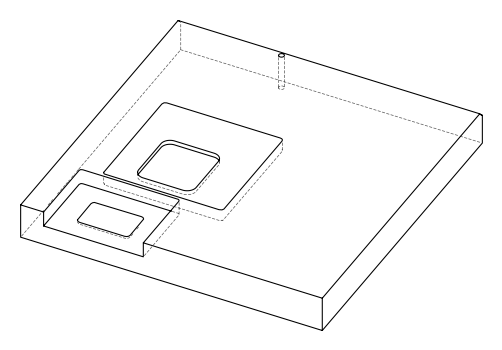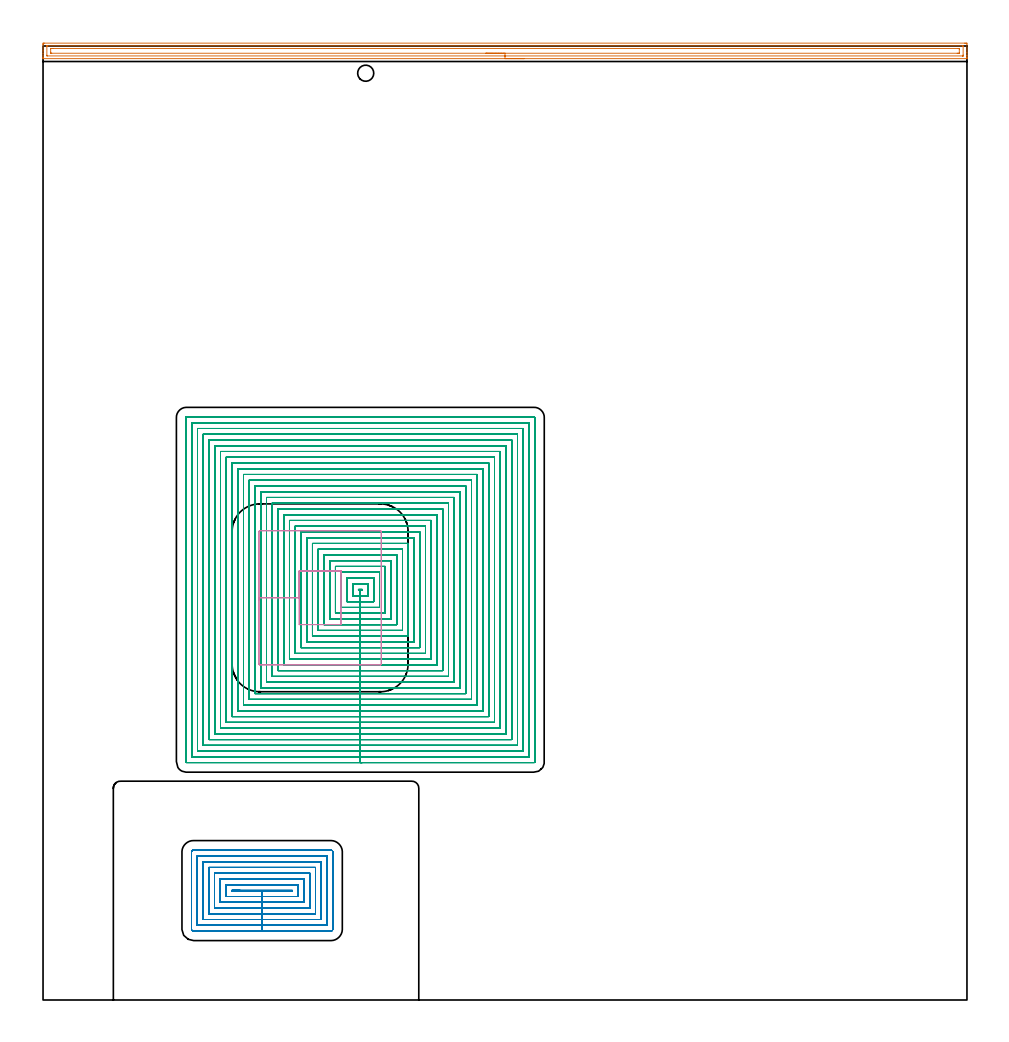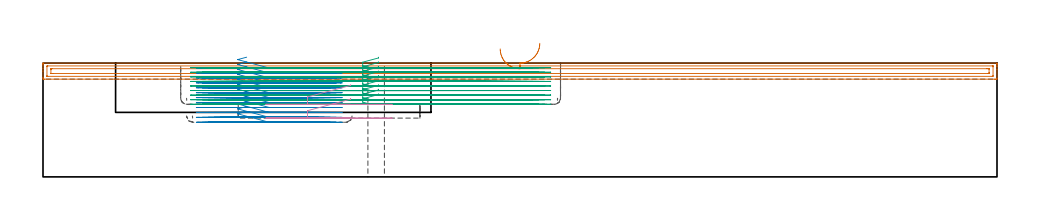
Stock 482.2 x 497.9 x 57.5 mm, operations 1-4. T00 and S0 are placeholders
(PLAN: 7 operations, 5 tool changes, 462 min)
(1 AREA_MILL | FG_CHAMFER_SURFACE | UGT0205_001 | 11.8 min | 15819 mm3)
(2 MILL_RECTANGULAR_POCKET | POCKET_RECTANGULAR_STRAIGHT | UGT0201_089 | Follow Part, ap 2.5, ae 75% | 29.92 min | 129161 mm3)
(3 MILL_RECTANGULAR_POCKET_1 | POCKET_RECTANGULAR_STRAIGHT_1 | UGT0201_089 | Follow Part, ap 2.5, ae 75% | 206.11 min | 758154 mm3)
(4 MILL_RECTANGULAR_POCKET_2 | POCKET_RECTANGULAR_STRAIGHT_2 | UGT0201_006 | Follow Part, ap 7, ae 75% | 1.87 min | 61788 mm3)
(5 MILL_SLOT | SLOT_PARTIAL_RECTANGULAR | NXT0201_008 | Follow Part, ap 1.5, ae 75% | 212.05 min | 345156 mm3)
(6 SPOT_DRILL | STEP1HOLE | NXT0321_9005460120000 | 0.03 min | 25 mm3)
(7 DRILL_THROUGH_HOLE_INTO_CENTER | STEP1HOLE | NXT0301_055 | 0.25 min | 3158 mm3)
(TOOL UGT0205_001 | Chamfer Mill 20 x 3 x 45 deg. | D20 FL50 Z2)
(TOOL UGT0201_089 | End mill 10 mm | D10 R3 FL22 Z4)
(TOOL UGT0201_006 | End Mill 28 mm | D28 FL25 Z2)
(TOOL NXT0201_008 | ENDMILL 6mm [2P460-0600-NA 1630] | D6 FL26 Z6)
(TOOL NXT0321_9005460120000 | NC Spot Drill, 142deg, 12mm, Carbide, Uncoated | D12 PA142 FL30 Z2)
(TOOL NXT0301_055 | Carbide Drill 8.4mm [860.1-0840-042A1-MM 2214] | D8.4 PA140 FL61 Z2)
(OP 1 AREA_MILL)
G17 G21 G94 G90
T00 M6
G54
G17 G0 G90 X251.1 Y491.3 S1061 M3
G43 Z67.5 H0
G94 G1 X251.062 Z66.628 F250.
X250.948 Z65.763
X250.759 Z64.912
X250.497 Z64.08
X250.163 Z63.274
X249.76 Z62.5
X249.292 Z61.764
X248.76 Z61.072
X248.171 Z60.429
X247.528 Z59.84
X246.836 Z59.308
X246.1 Z58.84
X245.326 Z58.437
X244.52 Z58.103
X243.688 Z57.841
X242.836 Z57.652
X241.972 Z57.538
X241.1 Z57.5
X0.179
X0.01 Y491.303 Z57.488
X0.007 Y491.325 Z57.466
X0. Y491.708 Z57.092
Y491.982 Z56.817
Y492.694 Z56.102
Y493.935 Z54.862
Y495.348 Z53.448
Y498.627 Z50.17
X0.003 Y498.892 Z49.905
X0.009 Y499.392 Z49.406
X0.119 Y499.395 Z49.403
X0.626 Y499.4 Z49.4
X481.061
X481.574 Y499.399 Z49.401
X482.081 Y499.395 Z49.403
X482.191 Y499.392 Z49.406
X482.2 Y498.892 Z49.905
Y494.465 Z54.33
Y493.049 Z55.747
Y492.694 Z56.102
Y491.982 Z56.817
Y491.708 Z57.092
X482.193 Y491.325 Z57.466
X482.19 Y491.303 Z57.488
X482.021 Y491.3 Z57.5
X241.1
Y492.714 Z56.086
X2.393 Y492.715 Z56.085
X2.01 Y492.731 Z56.069
X2.005 Y492.846 Z55.954
X2.001 Y493.103 Z55.697
Y497.53 Z51.27
X2.01 Y497.941 Z50.859
X2.014 Y497.98 Z50.82
X2.033 Y497.982 Z50.818
X2.087 Y497.985 Z50.815
X2.196 Y497.986 Z50.814
X2.414
X479.807 Y497.985 Z50.815
X480.19 Y497.969 Z50.831
X480.195 Y497.853 Z50.947
X480.199 Y497.597 Z51.203
Y493.17 Z55.63
X480.19 Y492.759 Z56.041
X480.186 Y492.72 Z56.08
X480.167 Y492.718 Z56.082
X480.113 Y492.715 Z56.085
X480.004 Y492.714 Z56.086
X479.786
X241.1
Y494.129 Z54.671
X4.541
X4.202 Y494.131 Z54.669
X4.09 Y494.134 Z54.666
X4.01 Y494.137 Z54.663
X4.006 Y494.264 Z54.536
X4.002 Y494.465 Z54.336
X4. Y494.665 Z54.135
X4.001 Y496.435 Z52.365
X4.005 Y496.502 Z52.298
X4.01 Y496.554 Z52.246
X4.018 Y496.565 Z52.235
X4.034 Y496.566 Z52.234
X4.202 Y496.569 Z52.231
X4.757 Y496.571 Z52.229
X5.096
X477.659
X477.998 Y496.569 Z52.231
X478.11 Y496.566 Z52.234
X478.19 Y496.563 Z52.237
X478.194 Y496.436 Z52.364
X478.198 Y496.235 Z52.565
X478.2 Y496.035 Z52.765
X478.199 Y494.265 Z54.535
X478.195 Y494.198 Z54.602
X478.19 Y494.146 Z54.654
X478.182 Y494.135 Z54.665
X478.166 Y494.134 Z54.666
X477.998 Y494.131 Z54.669
X477.443 Y494.129 Z54.671
X477.104 Y494.128 Z54.672
X241.1 Y494.129 Z54.671
X240.228 Z54.71
X239.364 Z54.823
X238.512 Z55.012
X237.68 Z55.275
X236.874 Z55.608
X236.1 Z56.011
X235.364 Z56.48
X234.672 Z57.011
X234.029 Z57.6
X233.44 Z58.244
X232.908 Z58.936
X232.44 Z59.671
X232.037 Z60.445
X231.703 Z61.251
X231.441 Z62.083
X231.252 Z62.935
X231.138 Z63.8
X231.1 Z64.671
G0 Z67.5
M5
M2
(OP 2 MILL_RECTANGULAR_POCKET)
G17 G21 G94 G90
T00 M6
G54
G17 G0 G90 X102.945 Y57.2 S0 M3
G43 Z67.5 H0
Z60.5
G94 G1 X98.5 Z59.309 F250.
Y57. Z59.255
X114.35 Z55.008
X130.2 F500.
Y57.2
X98.5
Y57.
X114.35
Y54.
X133.2
Y60.2
X95.5
Y54.
X114.35
Y51.
X136.2
Y63.2
X92.5
Y51.
X114.35
Y48.
X139.2
Y66.2
X89.5
Y48.
X114.35
Y45.
X142.2
Y69.2
X86.5
Y45.
X114.35
Y42.
X145.2
Y72.2
X83.5
Y42.
X114.35
Y39.
X148.2
Y75.2
X80.5
Y39.
X114.35
Y36.
X150.3
G3 X151.2 Y36.9 R0.9
G1 Y77.3
G3 X150.3 Y78.2 R0.9
G1 X78.4
G3 X77.5 Y77.3 R0.9
G1 Y36.9
G3 X78.4 Y36. R0.9
G1 X114.35
X115.35
G0 X102.945 Y57.2 Z58.008
G1 X98.5 Z56.817 F250.
Y57. Z56.764
X114.35 Z52.517
X130.2 F500.
Y57.2
X98.5
Y57.
X114.35
Y54.
X133.2
Y60.2
X95.5
Y54.
X114.35
Y51.
X136.2
Y63.2
X92.5
Y51.
X114.35
Y48.
X139.2
Y66.2
X89.5
Y48.
X114.35
Y45.
X142.2
Y69.2
X86.5
Y45.
X114.35
Y42.
X145.2
Y72.2
X83.5
Y42.
X114.35
Y39.
X148.2
Y75.2
X80.5
Y39.
X114.35
Y36.
X150.3
G3 X151.2 Y36.9 R0.9
G1 Y77.3
G3 X150.3 Y78.2 R0.9
G1 X78.4
G3 X77.5 Y77.3 R0.9
G1 Y36.9
G3 X78.4 Y36. R0.9
G1 X114.35
X115.35
G0 X102.945 Y57.2 Z55.517
G1 X98.5 Z54.326 F250.
Y57. Z54.272
X114.35 Z50.025
X130.2 F500.
Y57.2
X98.5
Y57.
X114.35
Y54.
X133.2
Y60.2
X95.5
Y54.
X114.35
Y51.
X136.2
Y63.2
X92.5
Y51.
X114.35
Y48.
X139.2
Y66.2
X89.5
Y48.
X114.35
Y45.
X142.2
Y69.2
X86.5
Y45.
X114.35
Y42.
X145.2
Y72.2
X83.5
Y42.
X114.35
Y39.
X148.2
Y75.2
X80.5
Y39.
X114.35
Y36.
X150.3
G3 X151.2 Y36.9 R0.9
G1 Y77.3
G3 X150.3 Y78.2 R0.9
G1 X78.4
G3 X77.5 Y77.3 R0.9
G1 Y36.9
G3 X78.4 Y36. R0.9
G1 X114.35
X115.35
G0 X102.945 Y57.2 Z53.025
G1 X98.5 Z51.834 F250.
Y57. Z51.78
X114.35 Z47.533
X130.2 F500.
Y57.2
X98.5
Y57.
X114.35
Y54.
X133.2
Y60.2
X95.5
Y54.
X114.35
Y51.
X136.2
Y63.2
X92.5
Y51.
X114.35
Y48.
X139.2
Y66.2
X89.5
Y48.
X114.35
Y45.
X142.2
Y69.2
X86.5
Y45.
X114.35
Y42.
X145.2
Y72.2
X83.5
Y42.
X114.35
Y39.
X148.2
Y75.2
X80.5
Y39.
X114.35
Y36.
X150.3
G3 X151.2 Y36.9 R0.9
G1 Y77.3
G3 X150.3 Y78.2 R0.9
G1 X78.4
G3 X77.5 Y77.3 R0.9
G1 Y36.9
G3 X78.4 Y36. R0.9
G1 X114.35
X115.35
G0 X102.945 Y57.2 Z50.533
G1 X98.5 Z49.342 F250.
Y57. Z49.289
X114.35 Z45.042
X130.2 F500.
Y57.2
X98.5
Y57.
X114.35
Y54.
X133.2
Y60.2
X95.5
Y54.
X114.35
Y51.
X136.2
Y63.2
X92.5
Y51.
X114.35
Y48.
X139.2
Y66.2
X89.5
Y48.
X114.35
Y45.
X142.2
Y69.2
X86.5
Y45.
X114.35
Y42.
X145.2
Y72.2
X83.5
Y42.
X114.35
Y39.
X148.2
Y75.2
X80.5
Y39.
X114.35
Y36.
X150.3
G3 X151.2 Y36.9 R0.9
G1 Y77.3
G3 X150.3 Y78.2 R0.9
G1 X78.4
G3 X77.5 Y77.3 R0.9
G1 Y36.9
G3 X78.4 Y36. R0.9
G1 X114.35
X115.35
G0 X102.945 Y57.2 Z48.042
G1 X98.5 Z46.851 F250.
Y57. Z46.797
X114.35 Z42.55
X130.2 F500.
Y57.2
X98.5
Y57.
X114.35
Y54.
X133.2
Y60.2
X95.5
Y54.
X114.35
Y51.
X136.2
Y63.2
X92.5
Y51.
X114.35
Y48.
X139.2
Y66.2
X89.5
Y48.
X114.35
Y45.
X142.2
Y69.2
X86.5
Y45.
X114.35
Y42.
X145.2
Y72.2
X83.5
Y42.
X114.35
Y39.
X148.2
Y75.2
X80.5
Y39.
X114.35
Y36.
X150.3
G3 X151.2 Y36.9 R0.9
G1 Y77.3
G3 X150.3 Y78.2 R0.9
G1 X78.4
G3 X77.5 Y77.3 R0.9
G1 Y36.9
G3 X78.4 Y36. R0.9
G1 X114.35
X115.35
G0 X102.945 Y57.2 Z45.55
G1 X98.5 Z44.359 F250.
Y57. Z44.305
X114.35 Z40.058
X130.2 F500.
Y57.2
X98.5
Y57.
X114.35
Y54.
X133.2
Y60.2
X95.5
Y54.
X114.35
Y51.
X136.2
Y63.2
X92.5
Y51.
X114.35
Y48.
X139.2
Y66.2
X89.5
Y48.
X114.35
Y45.
X142.2
Y69.2
X86.5
Y45.
X114.35
Y42.
X145.2
Y72.2
X83.5
Y42.
X114.35
Y39.
X148.2
Y75.2
X80.5
Y39.
X114.35
Y36.
X150.3
G3 X151.2 Y36.9 R0.9
G1 Y77.3
G3 X150.3 Y78.2 R0.9
G1 X78.4
G3 X77.5 Y77.3 R0.9
G1 Y36.9
G3 X78.4 Y36. R0.9
G1 X114.35
X115.35
G0 X102.945 Y57.2 Z43.058
G1 X98.5 Z41.867 F250.
Y57. Z41.814
X114.35 Z37.567
X130.2 F500.
Y57.2
X98.5
Y57.
X114.35
Y54.
X133.2
Y60.2
X95.5
Y54.
X114.35
Y51.
X136.2
Y63.2
X92.5
Y51.
X114.35
Y48.
X139.2
Y66.2
X89.5
Y48.
X114.35
Y45.
X142.2
Y69.2
X86.5
Y45.
X114.35
Y42.
X145.2
Y72.2
X83.5
Y42.
X114.35
Y39.
X148.2
Y75.2
X80.5
Y39.
X114.35
Y36.
X150.3
G3 X151.2 Y36.9 R0.9
G1 Y77.3
G3 X150.3 Y78.2 R0.9
G1 X78.4
G3 X77.5 Y77.3 R0.9
G1 Y36.9
G3 X78.4 Y36. R0.9
G1 X114.35
X115.35
G0 X102.945 Y57.2 Z40.567
G1 X98.5 Z39.376 F250.
Y57. Z39.322
X114.35 Z35.075
X130.2 F500.
Y57.2
X98.5
Y57.
X114.35
Y54.
X133.2
Y60.2
X95.5
Y54.
X114.35
Y51.
X136.2
Y63.2
X92.5
Y51.
X114.35
Y48.
X139.2
Y66.2
X89.5
Y48.
X114.35
Y45.
X142.2
Y69.2
X86.5
Y45.
X114.35
Y42.
X145.2
Y72.2
X83.5
Y42.
X114.35
Y39.
X148.2
Y75.2
X80.5
Y39.
X114.35
Y36.
X150.3
G3 X151.2 Y36.9 R0.9
G1 Y77.3
G3 X150.3 Y78.2 R0.9
G1 X78.4
G3 X77.5 Y77.3 R0.9
G1 Y36.9
G3 X78.4 Y36. R0.9
G1 X114.35
X115.35
G0 X102.945 Y57.2 Z38.075
G1 X98.5 Z36.884 F250.
Y57. Z36.83
X114.35 Z32.583
X130.2 F500.
Y57.2
X98.5
Y57.
X114.35
Y54.
X133.2
Y60.2
X95.5
Y54.
X114.35
Y51.
X136.2
Y63.2
X92.5
Y51.
X114.35
Y48.
X139.2
Y66.2
X89.5
Y48.
X114.35
Y45.
X142.2
Y69.2
X86.5
Y45.
X114.35
Y42.
X145.2
Y72.2
X83.5
Y42.
X114.35
Y39.
X148.2
Y75.2
X80.5
Y39.
X114.35
Y36.
X150.3
G3 X151.2 Y36.9 R0.9
G1 Y77.3
G3 X150.3 Y78.2 R0.9
G1 X78.4
G3 X77.5 Y77.3 R0.9
G1 Y36.9
G3 X78.4 Y36. R0.9
G1 X114.35
X115.35
G0 X102.945 Y57.2 Z35.583
G1 X98.5 Z34.392 F250.
Y57. Z34.339
X114.35 Z30.092
X130.2 F500.
Y57.2
X98.5
Y57.
X114.35
Y54.
X133.2
Y60.2
X95.5
Y54.
X114.35
Y51.
X136.2
Y63.2
X92.5
Y51.
X114.35
Y48.
X139.2
Y66.2
X89.5
Y48.
X114.35
Y45.
X142.2
Y69.2
X86.5
Y45.
X114.35
Y42.
X145.2
Y72.2
X83.5
Y42.
X114.35
Y39.
X148.2
Y75.2
X80.5
Y39.
X114.35
Y36.
X150.3
G3 X151.2 Y36.9 R0.9
G1 Y77.3
G3 X150.3 Y78.2 R0.9
G1 X78.4
G3 X77.5 Y77.3 R0.9
G1 Y36.9
G3 X78.4 Y36. R0.9
G1 X114.35
X115.35
G0 X102.945 Y57.2 Z33.092
G1 X98.5 Z31.901 F250.
Y57. Z31.847
X114.35 Z27.6
X130.2 F500.
Y57.2
X98.5
Y57.
X114.35
Y54.
X133.2
Y60.2
X95.5
Y54.
X114.35
Y51.
X136.2
Y63.2
X92.5
Y51.
X114.35
Y48.
X139.2
Y66.2
X89.5
Y48.
X114.35
Y45.
X142.2
Y69.2
X86.5
Y45.
X114.35
Y42.
X145.2
Y72.2
X83.5
Y42.
X114.35
Y39.
X148.2
Y75.2
X80.5
Y39.
X114.35
Y36.
X150.3
G3 X151.2 Y36.9 R0.9
G1 Y77.3
G3 X150.3 Y78.2 R0.9
G1 X78.4
G3 X77.5 Y77.3 R0.9
G1 Y36.9
G3 X78.4 Y36. R0.9
G1 X114.35
X115.35
G0 Z67.5
M5
M2
(OP 3 MILL_RECTANGULAR_POCKET_1)
G17 G21 G94 G90
T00 M6
G54
G17 G0 G90 X169.6 Y215.879 S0 M3
G43 Z67.5 H0
Z60.5
G94 G1 Y217.3 Z60.119 F250.
X161.6 Z57.975
Y210.9 Z56.261
X165.6 Z55.189
Y213.9
X166.6 F500.
Y214.3
X164.6
Y213.9
X165.6
Y210.9
X169.6
Y217.3
X161.6
Y210.9
X165.6
Y207.9
X172.6
Y220.3
X158.6
Y207.9
X165.6
Y204.9
X175.6
Y223.3
X155.6
Y204.9
X165.6
Y201.9
X178.6
Y226.3
X152.6
Y201.9
X165.6
Y198.9
X181.6
Y229.3
X149.6
Y198.9
X165.6
Y195.9
X184.6
Y232.3
X146.6
Y195.9
X165.6
Y192.9
X187.6
Y235.3
X143.6
Y192.9
X165.6
Y189.9
X190.6
Y238.3
X140.6
Y189.9
X165.6
Y186.9
X193.6
Y241.3
X137.6
Y186.9
X165.6
Y183.9
X196.6
Y244.3
X134.6
Y183.9
X165.6
Y180.9
X199.6
Y247.3
X131.6
Y180.9
X165.6
Y177.9
X202.6
Y250.3
X128.6
Y177.9
X165.6
Y174.9
X205.6
Y253.3
X125.6
Y174.9
X165.6
Y171.9
X208.6
Y256.3
X122.6
Y171.9
X165.6
Y168.9
X211.6
Y259.3
X119.6
Y168.9
X165.6
Y165.9
X214.6
Y262.3
X116.6
Y165.9
X165.6
Y162.9
X217.6
Y265.3
X113.6
Y162.9
X165.6
Y159.9
X220.6
Y268.3
X110.6
Y159.9
X165.6
Y156.9
X223.6
Y271.3
X107.6
Y156.9
X165.6
Y153.9
X226.6
Y274.3
X104.6
Y153.9
X165.6
Y150.9
X229.6
Y277.3
X101.6
Y150.9
X165.6
Y147.9
X232.6
Y280.3
X98.6
Y147.9
X165.6
Y144.9
X235.6
Y283.3
X95.6
Y144.9
X165.6
Y141.9
X238.6
Y286.3
X92.6
Y141.9
X165.6
Y138.9
X241.6
Y289.3
X89.6
Y138.9
X165.6
Y135.9
X244.6
Y292.3
X86.6
Y135.9
X165.6
Y132.9
X247.6
Y295.3
X83.6
Y132.9
X165.6
Y129.9
X250.6
Y298.3
X80.6
Y129.9
X165.6
Y126.9
X253.6
Y301.3
X77.6
Y126.9
X165.6
Y123.9
X256.4
G3 X256.6 Y124.1 R0.2
G1 Y304.1
G3 X256.4 Y304.3 R0.2
G1 X74.8
G3 X74.6 Y304.1 R0.2
G1 Y124.1
G3 X74.8 Y123.9 R0.2
G1 X165.6
X166.6
G0 X169.6 Y215.879 Z58.189
G1 Y217.3 Z57.808 F250.
X161.6 Z55.664
Y210.9 Z53.949
X165.6 Z52.878
Y213.9
X166.6 F500.
Y214.3
X164.6
Y213.9
X165.6
Y210.9
X169.6
Y217.3
X161.6
Y210.9
X165.6
Y207.9
X172.6
Y220.3
X158.6
Y207.9
X165.6
Y204.9
X175.6
Y223.3
X155.6
Y204.9
X165.6
Y201.9
X178.6
Y226.3
X152.6
Y201.9
X165.6
Y198.9
X181.6
Y229.3
X149.6
Y198.9
X165.6
Y195.9
X184.6
Y232.3
X146.6
Y195.9
X165.6
Y192.9
X187.6
Y235.3
X143.6
Y192.9
X165.6
Y189.9
X190.6
Y238.3
X140.6
Y189.9
X165.6
Y186.9
X193.6
Y241.3
X137.6
Y186.9
X165.6
Y183.9
X196.6
Y244.3
X134.6
Y183.9
X165.6
Y180.9
X199.6
Y247.3
X131.6
Y180.9
X165.6
Y177.9
X202.6
Y250.3
X128.6
Y177.9
X165.6
Y174.9
X205.6
Y253.3
X125.6
Y174.9
X165.6
Y171.9
X208.6
Y256.3
X122.6
Y171.9
X165.6
Y168.9
X211.6
Y259.3
X119.6
Y168.9
X165.6
Y165.9
X214.6
Y262.3
X116.6
Y165.9
X165.6
Y162.9
X217.6
Y265.3
X113.6
Y162.9
X165.6
Y159.9
X220.6
Y268.3
X110.6
Y159.9
X165.6
Y156.9
X223.6
Y271.3
X107.6
Y156.9
X165.6
Y153.9
X226.6
Y274.3
X104.6
Y153.9
X165.6
Y150.9
X229.6
Y277.3
X101.6
Y150.9
X165.6
Y147.9
X232.6
Y280.3
X98.6
Y147.9
X165.6
Y144.9
X235.6
Y283.3
X95.6
Y144.9
X165.6
Y141.9
X238.6
Y286.3
X92.6
Y141.9
X165.6
Y138.9
X241.6
Y289.3
X89.6
Y138.9
X165.6
Y135.9
X244.6
Y292.3
X86.6
Y135.9
X165.6
Y132.9
X247.6
Y295.3
X83.6
Y132.9
X165.6
Y129.9
X250.6
Y298.3
X80.6
Y129.9
X165.6
Y126.9
X253.6
Y301.3
X77.6
Y126.9
X165.6
Y123.9
X256.4
G3 X256.6 Y124.1 R0.2
G1 Y304.1
G3 X256.4 Y304.3 R0.2
G1 X74.8
G3 X74.6 Y304.1 R0.2
G1 Y124.1
G3 X74.8 Y123.9 R0.2
G1 X165.6
X166.6
G0 X169.6 Y215.879 Z55.878
G1 Y217.3 Z55.497 F250.
X161.6 Z53.353
Y210.9 Z51.638
X165.6 Z50.567
Y213.9
X166.6 F500.
Y214.3
X164.6
Y213.9
X165.6
Y210.9
X169.6
Y217.3
X161.6
Y210.9
X165.6
Y207.9
X172.6
Y220.3
X158.6
Y207.9
X165.6
Y204.9
X175.6
Y223.3
X155.6
Y204.9
X165.6
Y201.9
X178.6
Y226.3
X152.6
Y201.9
X165.6
Y198.9
X181.6
Y229.3
X149.6
Y198.9
X165.6
Y195.9
X184.6
Y232.3
X146.6
Y195.9
X165.6
Y192.9
X187.6
Y235.3
X143.6
Y192.9
X165.6
Y189.9
X190.6
Y238.3
X140.6
Y189.9
X165.6
Y186.9
X193.6
Y241.3
X137.6
Y186.9
X165.6
Y183.9
X196.6
Y244.3
X134.6
Y183.9
X165.6
Y180.9
X199.6
Y247.3
X131.6
Y180.9
X165.6
Y177.9
X202.6
Y250.3
X128.6
Y177.9
X165.6
Y174.9
X205.6
Y253.3
X125.6
Y174.9
X165.6
Y171.9
X208.6
Y256.3
X122.6
Y171.9
X165.6
Y168.9
X211.6
Y259.3
X119.6
Y168.9
X165.6
Y165.9
X214.6
Y262.3
X116.6
Y165.9
X165.6
Y162.9
X217.6
Y265.3
X113.6
Y162.9
X165.6
Y159.9
X220.6
Y268.3
X110.6
Y159.9
X165.6
Y156.9
X223.6
Y271.3
X107.6
Y156.9
X165.6
Y153.9
X226.6
Y274.3
X104.6
Y153.9
X165.6
Y150.9
X229.6
Y277.3
X101.6
Y150.9
X165.6
Y147.9
X232.6
Y280.3
X98.6
Y147.9
X165.6
Y144.9
X235.6
Y283.3
X95.6
Y144.9
X165.6
Y141.9
X238.6
Y286.3
X92.6
Y141.9
X165.6
Y138.9
X241.6
Y289.3
X89.6
Y138.9
X165.6
Y135.9
X244.6
Y292.3
X86.6
Y135.9
X165.6
Y132.9
X247.6
Y295.3
X83.6
Y132.9
X165.6
Y129.9
X250.6
Y298.3
X80.6
Y129.9
X165.6
Y126.9
X253.6
Y301.3
X77.6
Y126.9
X165.6
Y123.9
X256.4
G3 X256.6 Y124.1 R0.2
G1 Y304.1
G3 X256.4 Y304.3 R0.2
G1 X74.8
G3 X74.6 Y304.1 R0.2
G1 Y124.1
G3 X74.8 Y123.9 R0.2
G1 X165.6
X166.6
G0 X169.6 Y215.879 Z53.567
G1 Y217.3 Z53.186 F250.
X161.6 Z51.042
Y210.9 Z49.327
X165.6 Z48.256
Y213.9
X166.6 F500.
Y214.3
X164.6
Y213.9
X165.6
Y210.9
X169.6
Y217.3
X161.6
Y210.9
X165.6
Y207.9
X172.6
Y220.3
X158.6
Y207.9
X165.6
Y204.9
X175.6
Y223.3
X155.6
Y204.9
X165.6
Y201.9
X178.6
Y226.3
X152.6
Y201.9
X165.6
Y198.9
X181.6
Y229.3
X149.6
Y198.9
X165.6
Y195.9
X184.6
Y232.3
X146.6
Y195.9
X165.6
Y192.9
X187.6
Y235.3
X143.6
Y192.9
X165.6
Y189.9
X190.6
Y238.3
X140.6
Y189.9
X165.6
Y186.9
X193.6
Y241.3
X137.6
Y186.9
X165.6
Y183.9
X196.6
Y244.3
X134.6
Y183.9
X165.6
Y180.9
X199.6
Y247.3
X131.6
Y180.9
X165.6
Y177.9
X202.6
Y250.3
X128.6
Y177.9
X165.6
Y174.9
X205.6
Y253.3
X125.6
Y174.9
X165.6
Y171.9
X208.6
Y256.3
X122.6
Y171.9
X165.6
Y168.9
X211.6
Y259.3
X119.6
Y168.9
X165.6
Y165.9
X214.6
Y262.3
X116.6
Y165.9
X165.6
Y162.9
X217.6
Y265.3
X113.6
Y162.9
X165.6
Y159.9
X220.6
Y268.3
X110.6
Y159.9
X165.6
Y156.9
X223.6
Y271.3
X107.6
Y156.9
X165.6
Y153.9
X226.6
Y274.3
X104.6
Y153.9
X165.6
Y150.9
X229.6
Y277.3
X101.6
Y150.9
X165.6
Y147.9
X232.6
Y280.3
X98.6
Y147.9
X165.6
Y144.9
X235.6
Y283.3
X95.6
Y144.9
X165.6
Y141.9
X238.6
Y286.3
X92.6
Y141.9
X165.6
Y138.9
X241.6
Y289.3
X89.6
Y138.9
X165.6
Y135.9
X244.6
Y292.3
X86.6
Y135.9
X165.6
Y132.9
X247.6
Y295.3
X83.6
Y132.9
X165.6
Y129.9
X250.6
Y298.3
X80.6
Y129.9
X165.6
Y126.9
X253.6
Y301.3
X77.6
Y126.9
X165.6
Y123.9
X256.4
G3 X256.6 Y124.1 R0.2
G1 Y304.1
G3 X256.4 Y304.3 R0.2
G1 X74.8
G3 X74.6 Y304.1 R0.2
G1 Y124.1
G3 X74.8 Y123.9 R0.2
G1 X165.6
X166.6
G0 X169.6 Y215.879 Z51.256
G1 Y217.3 Z50.875 F250.
X161.6 Z48.731
Y210.9 Z47.016
X165.6 Z45.944
Y213.9
X166.6 F500.
Y214.3
X164.6
Y213.9
X165.6
Y210.9
X169.6
Y217.3
X161.6
Y210.9
X165.6
Y207.9
X172.6
Y220.3
X158.6
Y207.9
X165.6
Y204.9
X175.6
Y223.3
X155.6
Y204.9
X165.6
Y201.9
X178.6
Y226.3
X152.6
Y201.9
X165.6
Y198.9
X181.6
Y229.3
X149.6
Y198.9
X165.6
Y195.9
X184.6
Y232.3
X146.6
Y195.9
X165.6
Y192.9
X187.6
Y235.3
X143.6
Y192.9
X165.6
Y189.9
X190.6
Y238.3
X140.6
Y189.9
X165.6
Y186.9
X193.6
Y241.3
X137.6
Y186.9
X165.6
Y183.9
X196.6
Y244.3
X134.6
Y183.9
X165.6
Y180.9
X199.6
Y247.3
X131.6
Y180.9
X165.6
Y177.9
X202.6
Y250.3
X128.6
Y177.9
X165.6
Y174.9
X205.6
Y253.3
X125.6
Y174.9
X165.6
Y171.9
X208.6
Y256.3
X122.6
Y171.9
X165.6
Y168.9
X211.6
Y259.3
X119.6
Y168.9
X165.6
Y165.9
X214.6
Y262.3
X116.6
Y165.9
X165.6
Y162.9
X217.6
Y265.3
X113.6
Y162.9
X165.6
Y159.9
X220.6
Y268.3
X110.6
Y159.9
X165.6
Y156.9
X223.6
Y271.3
X107.6
Y156.9
X165.6
Y153.9
X226.6
Y274.3
X104.6
Y153.9
X165.6
Y150.9
X229.6
Y277.3
X101.6
Y150.9
X165.6
Y147.9
X232.6
Y280.3
X98.6
Y147.9
X165.6
Y144.9
X235.6
Y283.3
X95.6
Y144.9
X165.6
Y141.9
X238.6
Y286.3
X92.6
Y141.9
X165.6
Y138.9
X241.6
Y289.3
X89.6
Y138.9
X165.6
Y135.9
X244.6
Y292.3
X86.6
Y135.9
X165.6
Y132.9
X247.6
Y295.3
X83.6
Y132.9
X165.6
Y129.9
X250.6
Y298.3
X80.6
Y129.9
X165.6
Y126.9
X253.6
Y301.3
X77.6
Y126.9
X165.6
Y123.9
X256.4
G3 X256.6 Y124.1 R0.2
G1 Y304.1
G3 X256.4 Y304.3 R0.2
G1 X74.8
G3 X74.6 Y304.1 R0.2
G1 Y124.1
G3 X74.8 Y123.9 R0.2
G1 X165.6
X166.6
G0 X169.6 Y215.879 Z48.944
G1 Y217.3 Z48.564 F250.
X161.6 Z46.42
Y210.9 Z44.705
X165.6 Z43.633
Y213.9
X166.6 F500.
Y214.3
X164.6
Y213.9
X165.6
Y210.9
X169.6
Y217.3
X161.6
Y210.9
X165.6
Y207.9
X172.6
Y220.3
X158.6
Y207.9
X165.6
Y204.9
X175.6
Y223.3
X155.6
Y204.9
X165.6
Y201.9
X178.6
Y226.3
X152.6
Y201.9
X165.6
Y198.9
X181.6
Y229.3
X149.6
Y198.9
X165.6
Y195.9
X184.6
Y232.3
X146.6
Y195.9
X165.6
Y192.9
X187.6
Y235.3
X143.6
Y192.9
X165.6
Y189.9
X190.6
Y238.3
X140.6
Y189.9
X165.6
Y186.9
X193.6
Y241.3
X137.6
Y186.9
X165.6
Y183.9
X196.6
Y244.3
X134.6
Y183.9
X165.6
Y180.9
X199.6
Y247.3
X131.6
Y180.9
X165.6
Y177.9
X202.6
Y250.3
X128.6
Y177.9
X165.6
Y174.9
X205.6
Y253.3
X125.6
Y174.9
X165.6
Y171.9
X208.6
Y256.3
X122.6
Y171.9
X165.6
Y168.9
X211.6
Y259.3
X119.6
Y168.9
X165.6
Y165.9
X214.6
Y262.3
X116.6
Y165.9
X165.6
Y162.9
X217.6
Y265.3
X113.6
Y162.9
X165.6
Y159.9
X220.6
Y268.3
X110.6
Y159.9
X165.6
Y156.9
X223.6
Y271.3
X107.6
Y156.9
X165.6
Y153.9
X226.6
Y274.3
X104.6
Y153.9
X165.6
Y150.9
X229.6
Y277.3
X101.6
Y150.9
X165.6
Y147.9
X232.6
Y280.3
X98.6
Y147.9
X165.6
Y144.9
X235.6
Y283.3
X95.6
Y144.9
X165.6
Y141.9
X238.6
Y286.3
X92.6
Y141.9
X165.6
Y138.9
X241.6
Y289.3
X89.6
Y138.9
X165.6
Y135.9
X244.6
Y292.3
X86.6
Y135.9
X165.6
Y132.9
X247.6
Y295.3
X83.6
Y132.9
X165.6
Y129.9
X250.6
Y298.3
X80.6
Y129.9
X165.6
Y126.9
X253.6
Y301.3
X77.6
Y126.9
X165.6
Y123.9
X256.4
G3 X256.6 Y124.1 R0.2
G1 Y304.1
G3 X256.4 Y304.3 R0.2
G1 X74.8
G3 X74.6 Y304.1 R0.2
G1 Y124.1
G3 X74.8 Y123.9 R0.2
G1 X165.6
X166.6
G0 X169.6 Y215.879 Z46.633
G1 Y217.3 Z46.252 F250.
X161.6 Z44.109
Y210.9 Z42.394
X165.6 Z41.322
Y213.9
X166.6 F500.
Y214.3
X164.6
Y213.9
X165.6
Y210.9
X169.6
Y217.3
X161.6
Y210.9
X165.6
Y207.9
X172.6
Y220.3
X158.6
Y207.9
X165.6
Y204.9
X175.6
Y223.3
X155.6
Y204.9
X165.6
Y201.9
X178.6
Y226.3
X152.6
Y201.9
X165.6
Y198.9
X181.6
Y229.3
X149.6
Y198.9
X165.6
Y195.9
X184.6
Y232.3
X146.6
Y195.9
X165.6
Y192.9
X187.6
Y235.3
X143.6
Y192.9
X165.6
Y189.9
X190.6
Y238.3
X140.6
Y189.9
X165.6
Y186.9
X193.6
Y241.3
X137.6
Y186.9
X165.6
Y183.9
X196.6
Y244.3
X134.6
Y183.9
X165.6
Y180.9
X199.6
Y247.3
X131.6
Y180.9
X165.6
Y177.9
X202.6
Y250.3
X128.6
Y177.9
X165.6
Y174.9
X205.6
Y253.3
X125.6
Y174.9
X165.6
Y171.9
X208.6
Y256.3
X122.6
Y171.9
X165.6
Y168.9
X211.6
Y259.3
X119.6
Y168.9
X165.6
Y165.9
X214.6
Y262.3
X116.6
Y165.9
X165.6
Y162.9
X217.6
Y265.3
X113.6
Y162.9
X165.6
Y159.9
X220.6
Y268.3
X110.6
Y159.9
X165.6
Y156.9
X223.6
Y271.3
X107.6
Y156.9
X165.6
Y153.9
X226.6
Y274.3
X104.6
Y153.9
X165.6
Y150.9
X229.6
Y277.3
X101.6
Y150.9
X165.6
Y147.9
X232.6
Y280.3
X98.6
Y147.9
X165.6
Y144.9
X235.6
Y283.3
X95.6
Y144.9
X165.6
Y141.9
X238.6
Y286.3
X92.6
Y141.9
X165.6
Y138.9
X241.6
Y289.3
X89.6
Y138.9
X165.6
Y135.9
X244.6
Y292.3
X86.6
Y135.9
X165.6
Y132.9
X247.6
Y295.3
X83.6
Y132.9
X165.6
Y129.9
X250.6
Y298.3
X80.6
Y129.9
X165.6
Y126.9
X253.6
Y301.3
X77.6
Y126.9
X165.6
Y123.9
X256.4
G3 X256.6 Y124.1 R0.2
G1 Y304.1
G3 X256.4 Y304.3 R0.2
G1 X74.8
G3 X74.6 Y304.1 R0.2
G1 Y124.1
G3 X74.8 Y123.9 R0.2
G1 X165.6
X166.6
G0 X169.6 Y215.879 Z44.322
G1 Y217.3 Z43.941 F250.
X161.6 Z41.798
Y210.9 Z40.083
X165.6 Z39.011
Y213.9
X166.6 F500.
Y214.3
X164.6
Y213.9
X165.6
Y210.9
X169.6
Y217.3
X161.6
Y210.9
X165.6
Y207.9
X172.6
Y220.3
X158.6
Y207.9
X165.6
Y204.9
X175.6
Y223.3
X155.6
Y204.9
X165.6
Y201.9
X178.6
Y226.3
X152.6
Y201.9
X165.6
Y198.9
X181.6
Y229.3
X149.6
Y198.9
X165.6
Y195.9
X184.6
Y232.3
X146.6
Y195.9
X165.6
Y192.9
X187.6
Y235.3
X143.6
Y192.9
X165.6
Y189.9
X190.6
Y238.3
X140.6
Y189.9
X165.6
Y186.9
X193.6
Y241.3
X137.6
Y186.9
X165.6
Y183.9
X196.6
Y244.3
X134.6
Y183.9
X165.6
Y180.9
X199.6
Y247.3
X131.6
Y180.9
X165.6
Y177.9
X202.6
Y250.3
X128.6
Y177.9
X165.6
Y174.9
X205.6
Y253.3
X125.6
Y174.9
X165.6
Y171.9
X208.6
Y256.3
X122.6
Y171.9
X165.6
Y168.9
X211.6
Y259.3
X119.6
Y168.9
X165.6
Y165.9
X214.6
Y262.3
X116.6
Y165.9
X165.6
Y162.9
X217.6
Y265.3
X113.6
Y162.9
X165.6
Y159.9
X220.6
Y268.3
X110.6
Y159.9
X165.6
Y156.9
X223.6
Y271.3
X107.6
Y156.9
X165.6
Y153.9
X226.6
Y274.3
X104.6
Y153.9
X165.6
Y150.9
X229.6
Y277.3
X101.6
Y150.9
X165.6
Y147.9
X232.6
Y280.3
X98.6
Y147.9
X165.6
Y144.9
X235.6
Y283.3
X95.6
Y144.9
X165.6
Y141.9
X238.6
Y286.3
X92.6
Y141.9
X165.6
Y138.9
X241.6
Y289.3
X89.6
Y138.9
X165.6
Y135.9
X244.6
Y292.3
X86.6
Y135.9
X165.6
Y132.9
X247.6
Y295.3
X83.6
Y132.9
X165.6
Y129.9
X250.6
Y298.3
X80.6
Y129.9
X165.6
Y126.9
X253.6
Y301.3
X77.6
Y126.9
X165.6
Y123.9
X256.4
G3 X256.6 Y124.1 R0.2
G1 Y304.1
G3 X256.4 Y304.3 R0.2
G1 X74.8
G3 X74.6 Y304.1 R0.2
G1 Y124.1
G3 X74.8 Y123.9 R0.2
G1 X165.6
X166.6
G0 X169.6 Y215.879 Z42.011
G1 Y217.3 Z41.63 F250.
X161.6 Z39.487
Y210.9 Z37.772
X165.6 Z36.7
Y213.9
X166.6 F500.
Y214.3
X164.6
Y213.9
X165.6
Y210.9
X169.6
Y217.3
X161.6
Y210.9
X165.6
Y207.9
X172.6
Y220.3
X158.6
Y207.9
X165.6
Y204.9
X175.6
Y223.3
X155.6
Y204.9
X165.6
Y201.9
X178.6
Y226.3
X152.6
Y201.9
X165.6
Y198.9
X181.6
Y229.3
X149.6
Y198.9
X165.6
Y195.9
X184.6
Y232.3
X146.6
Y195.9
X165.6
Y192.9
X187.6
Y235.3
X143.6
Y192.9
X165.6
Y189.9
X190.6
Y238.3
X140.6
Y189.9
X165.6
Y186.9
X193.6
Y241.3
X137.6
Y186.9
X165.6
Y183.9
X196.6
Y244.3
X134.6
Y183.9
X165.6
Y180.9
X199.6
Y247.3
X131.6
Y180.9
X165.6
Y177.9
X202.6
Y250.3
X128.6
Y177.9
X165.6
Y174.9
X205.6
Y253.3
X125.6
Y174.9
X165.6
Y171.9
X208.6
Y256.3
X122.6
Y171.9
X165.6
Y168.9
X211.6
Y259.3
X119.6
Y168.9
X165.6
Y165.9
X214.6
Y262.3
X116.6
Y165.9
X165.6
Y162.9
X217.6
Y265.3
X113.6
Y162.9
X165.6
Y159.9
X220.6
Y268.3
X110.6
Y159.9
X165.6
Y156.9
X223.6
Y271.3
X107.6
Y156.9
X165.6
Y153.9
X226.6
Y274.3
X104.6
Y153.9
X165.6
Y150.9
X229.6
Y277.3
X101.6
Y150.9
X165.6
Y147.9
X232.6
Y280.3
X98.6
Y147.9
X165.6
Y144.9
X235.6
Y283.3
X95.6
Y144.9
X165.6
Y141.9
X238.6
Y286.3
X92.6
Y141.9
X165.6
Y138.9
X241.6
Y289.3
X89.6
Y138.9
X165.6
Y135.9
X244.6
Y292.3
X86.6
Y135.9
X165.6
Y132.9
X247.6
Y295.3
X83.6
Y132.9
X165.6
Y129.9
X250.6
Y298.3
X80.6
Y129.9
X165.6
Y126.9
X253.6
Y301.3
X77.6
Y126.9
X165.6
Y123.9
X256.4
G3 X256.6 Y124.1 R0.2
G1 Y304.1
G3 X256.4 Y304.3 R0.2
G1 X74.8
G3 X74.6 Y304.1 R0.2
G1 Y124.1
G3 X74.8 Y123.9 R0.2
G1 X165.6
X166.6
G0 Z67.5
M5
M2
(OP 4 MILL_RECTANGULAR_POCKET_2)
G17 G21 G94 G90
T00 M6
G54
G17 G0 G90 X155.5 Y222.566 S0 M3
G43 Z67.5 H0
Z46.6
G94 G1 Y223.9 Z46.243 F250.
X133.7 Z40.401
Y209.9 Z36.65
Y195.9 F500.
X155.5
Y223.9
X133.7
Y209.9
X112.7
Y175.3
G3 X113.1 Y174.9 R0.4
G1 X176.1
G3 X176.5 Y175.3 R0.4
G1 Y244.5
G3 X176.1 Y244.9 R0.4
G1 X113.1
G3 X112.7 Y244.5 R0.4
G1 Y209.9
Y208.9
G0 X155.5 Y222.566 Z39.65
G1 Y223.9 Z39.293 F250.
X133.7 Z33.451
Y209.9 Z29.7
Y195.9 F500.
X155.5
Y223.9
X133.7
Y209.9
X112.7
Y175.3
G3 X113.1 Y174.9 R0.4
G1 X176.1
G3 X176.5 Y175.3 R0.4
G1 Y244.5
G3 X176.1 Y244.9 R0.4
G1 X113.1
G3 X112.7 Y244.5 R0.4
G1 Y209.9
Y208.9
G0 Z67.5
M5
M2
